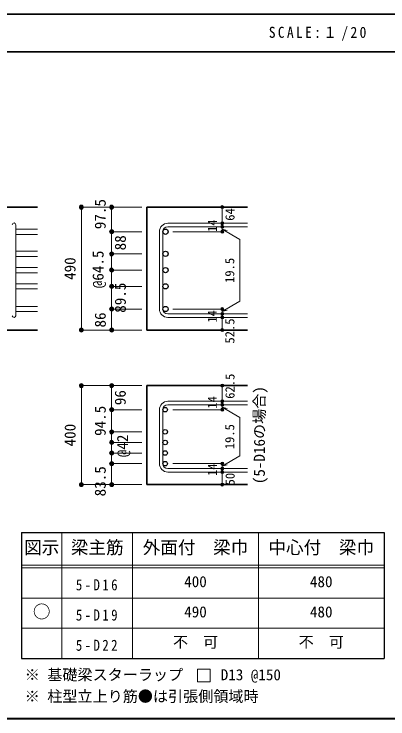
# Model space of a CAD drawing. Units: millimetres at full size, sheet at 1:20; some dimension numbers follow another scale. Extents: x -3982 to 3969, y -2797 to 2801.
# Drawn here: x 935 to 2422, y -2797 to 2 of the extents above; entities that cross this region are included whole.
import ezdxf
from ezdxf.enums import TextEntityAlignment as Align

# ---------------------------------------------------------------- set-up
doc = ezdxf.new("R2010")
doc.units = ezdxf.units.MM
doc.header["$LTSCALE"] = 20
doc.header["$PDMODE"] = 32
doc.header["$PDSIZE"] = 12
for name, color, linetype, lineweight in [('6-1_躯体線', 2, 'Continuous', 35), ('6-5_梁主筋', 7, 'Continuous', 18), ('6-6_S.T.P.', 7, 'Continuous', 18), ('6-7_文字', 7, 'Continuous', 18), ('6-D_寸法', 4, 'Continuous', 9), ('6-E_枠', 7, 'Continuous', 18), ('F-0_枠', 6, 'Continuous', 40)]:
    doc.layers.add(name, color=color, linetype=linetype, lineweight=lineweight)
doc.styles.add('ＭＳ ゴシック', font='')
doc.styles.get('ＭＳ ゴシック').set_extended_font_data('MS Gothic')

msp = doc.modelspace()

# ---------------------------------------------------------------- linework, layer by layer
at = {"layer": '6-1_躯体線'}
for p, q in [((1028.29, -764.67), (128.29, -764.67)), ((1462.96, -764.67), (1862.96, -764.67)), ((1462.96, -764.67), (1462.96, -1252.6)), ((1028.29, -1252.6), (628.29, -1252.6)), ((1462.96, -1252.6), (1862.96, -1252.6)), ((1462.96, -1473.05), (1862.96, -1473.05)), ((1462.96, -1866.55), (1462.96, -1473.05)), ((1462.96, -1866.55), (1862.96, -1866.55))]:
    msp.add_line(p, q, dxfattribs=at)
at = {"layer": '6-5_梁主筋'}
for p, q in [((1028.29, -851.67), (942.29, -851.67)), ((1028.29, -872.67), (942.29, -872.67)), ((1028.29, -939.67), (942.29, -939.67)), ((1028.29, -960.67), (942.29, -960.67)), ((1028.29, -1004.17), (942.29, -1004.17)), ((1028.29, -1025.17), (942.29, -1025.17)), ((1028.29, -1068.67), (942.29, -1068.67)), ((1028.29, -1089.67), (942.29, -1089.67)), ((1028.29, -1158.6), (942.29, -1158.6)), ((1028.29, -1179.6), (942.29, -1179.6))]:
    msp.add_line(p, q, dxfattribs=at)
at = {"layer": '6-5_梁主筋', "color": 3, "lineweight": 25}
for centre, radius in [((1537.46, -862.17), 10.5), ((1537.46, -950.17), 10.5), ((1537.46, -1014.67), 10.5), ((1537.46, -1079.17), 10.5), ((1537.46, -1169.1), 10.5), ((1535.96, -1569.05), 9), ((1535.96, -1657.05), 9), ((1535.96, -1699.05), 9), ((1535.96, -1741.05), 9), ((1535.96, -1783.05), 9)]:
    msp.add_circle(centre, radius, dxfattribs=at)
at = {"layer": '6-6_S.T.P.'}
for p, q in [((942.29, -1195.6), (942.29, -834.25)), ((1546.46, -828.67), (1862.96, -828.67)), ((1512.96, -862.17), (1512.96, -1169.1)), ((1526.96, -862.17), (1526.96, -1169.1)), ((1546.46, -842.67), (1862.96, -842.67)), ((1546.46, -1188.6), (1862.96, -1188.6)), ((1546.46, -1202.6), (1862.96, -1202.6)), ((1546.46, -1535.55), (1862.96, -1535.55)), ((1546.46, -1549.55), (1862.96, -1549.55)), ((1512.96, -1783.05), (1512.96, -1569.05)), ((1526.96, -1783.05), (1526.96, -1569.05)), ((1546.46, -1802.55), (1862.96, -1802.55)), ((1546.46, -1816.55), (1862.96, -1816.55))]:
    msp.add_line(p, q, dxfattribs=at)
for centre, radius, start, end in [((935.29, -834.25), 7, 0, 180), ((1546.46, -862.17), 33.5, 90, 180), ((1546.46, -862.17), 19.5, 90, 180), ((1546.46, -1169.1), 33.5, 180, 270), ((1546.46, -1169.1), 19.5, 180, 270), ((935.29, -1195.6), 7, 180, 0), ((1546.46, -1569.05), 33.5, 90, 180), ((1546.46, -1569.05), 19.5, 90, 180), ((1546.46, -1783.05), 33.5, 180, 270), ((1546.46, -1783.05), 19.5, 180, 270)]:
    msp.add_arc(centre, radius, start, end, dxfattribs=at)
at = {"layer": '6-7_文字'}
msp.add_lwpolyline([(1664.48, -2649.56), (1714.48, -2649.56), (1714.48, -2599.56), (1664.48, -2599.56)], close=True, dxfattribs=at)
at = {"layer": '6-D_寸法'}
for p, q in [((1202.96, -764.67), (1202.96, -1252.6)), ((1762.96, -828.67), (1762.96, -764.67)), ((1762.96, -842.67), (1762.96, -828.67)), ((1322.96, -862.17), (1322.96, -950.17)), ((1762.96, -862.17), (1566.87, -862.17)), ((1762.96, -852.42), (1833.02, -892.87)), ((1762.96, -852.42), (1782.28, -857.6)), ((1833.02, -892.3), (1833.02, -1138.4)), ((1322.96, -950.17), (1322.96, -1014.67)), ((1322.96, -950.17), (1442.96, -950.17)), ((1322.96, -1014.67), (1322.96, -1081.17)), ((1322.96, -1014.67), (1442.96, -1014.67)), ((1322.96, -1079.17), (1442.96, -1079.17)), ((1322.96, -1079.17), (1322.96, -1169.1)), ((1762.96, -1178.85), (1833.02, -1138.4)), ((1322.96, -1252.6), (1322.96, -1169.1)), ((1322.96, -1169.1), (1442.96, -1169.1)), ((1762.96, -1169.1), (1566.87, -1169.1)), ((1762.96, -1188.6), (1762.96, -1169.1)), ((1762.96, -1178.85), (1782.28, -1173.67)), ((1762.96, -1202.6), (1762.96, -1188.6)), ((1762.96, -1252.6), (1762.96, -1202.6)), ((1202.96, -1252.6), (1322.96, -1252.6)), ((1202.96, -1252.6), (1312.82, -1252.6)), ((1322.96, -1252.6), (1442.96, -1252.6)), ((1202.96, -1473.05), (1322.96, -1473.05)), ((1202.96, -1473.05), (1312.82, -1473.05)), ((1202.96, -1866.55), (1202.96, -1473.05)), ((1322.96, -1473.05), (1442.96, -1473.05)), ((1322.96, -1473.05), (1322.96, -1569.05)), ((1762.96, -1473.05), (1762.96, -1535.55)), ((1762.96, -1535.55), (1762.96, -1549.55)), ((1762.96, -1549.55), (1762.96, -1569.05)), ((1762.96, -1559.3), (1782.28, -1564.48)), ((1762.96, -1559.3), (1833.02, -1599.75)), ((1322.96, -1569.05), (1442.96, -1569.05)), ((1322.96, -1569.05), (1322.96, -1657.05)), ((1762.96, -1569.05), (1566.87, -1569.05)), ((1833.02, -1752.93), (1833.02, -1599.75)), ((1322.96, -1783.05), (1322.96, -1655.05)), ((1322.96, -1657.05), (1442.96, -1657.05)), ((1322.96, -1699.05), (1442.96, -1699.05)), ((1322.96, -1741.05), (1442.96, -1741.05)), ((1762.96, -1792.8), (1833.02, -1752.35)), ((1762.96, -1783.05), (1566.87, -1783.05)), ((1762.96, -1792.8), (1782.28, -1787.63)), ((1762.96, -1802.55), (1762.96, -1816.55)), ((1762.96, -1816.55), (1762.96, -1866.55))]:
    msp.add_line(p, q, dxfattribs=at)
for points in [[(1202.96, -764.67), (1322.96, -764.67), (1442.96, -764.67)], [(1322.96, -764.67), (1322.96, -862.17), (1442.96, -862.17)], [(1762.96, -862.17), (1762.96, -842.67), (1762.96, -862.17)], [(1322.96, -1866.55), (1322.96, -1783.05), (1442.96, -1783.05)], [(1762.96, -1783.05), (1762.96, -1802.55), (1762.96, -1783.05)], [(1202.96, -1866.55), (1322.96, -1866.55), (1442.96, -1866.55)]]:
    msp.add_lwpolyline(points, dxfattribs=at)
for centre, radius in [((1202.96, -764.67), 8), ((1202.96, -764.67), 7.2), ((1202.96, -764.67), 6.4), ((1202.96, -764.67), 5.6), ((1202.96, -764.67), 4.8), ((1202.96, -764.67), 4), ((1202.96, -764.67), 3.2), ((1202.96, -764.67), 2.4), ((1202.96, -764.67), 1.6), ((1202.96, -764.67), 0.8), ((1322.96, -764.67), 8), ((1322.96, -764.67), 7.2), ((1322.96, -764.67), 6.4), ((1322.96, -764.67), 5.6), ((1322.96, -764.67), 4.8), ((1322.96, -764.67), 4), ((1322.96, -764.67), 3.2), ((1322.96, -764.67), 2.4), ((1322.96, -764.67), 1.6), ((1322.96, -764.67), 0.8), ((1762.96, -764.67), 4), ((1762.96, -764.67), 3.6), ((1762.96, -764.67), 3.2), ((1762.96, -764.67), 2.8), ((1762.96, -764.67), 2.4), ((1762.96, -764.67), 2), ((1762.96, -764.67), 1.6), ((1762.96, -764.67), 1.2), ((1762.96, -764.67), 0.8), ((1762.96, -764.67), 0.4), ((1762.96, -828.67), 4), ((1762.96, -842.67), 4), ((1762.96, -828.67), 3.6), ((1762.96, -842.67), 3.6), ((1762.96, -828.67), 3.2), ((1762.96, -842.67), 3.2), ((1762.96, -828.67), 2.8), ((1762.96, -828.67), 2.4), ((1762.96, -828.67), 2), ((1762.96, -828.67), 1.6), ((1762.96, -828.67), 1.2), ((1762.96, -828.67), 0.8), ((1762.96, -828.67), 0.4), ((1322.96, -862.17), 8), ((1322.96, -862.17), 7.2), ((1322.96, -862.17), 6.4), ((1322.96, -862.17), 5.6), ((1322.96, -862.17), 4.8), ((1322.96, -862.17), 4), ((1322.96, -862.17), 3.2), ((1322.96, -862.17), 2.4), ((1322.96, -862.17), 1.6), ((1322.96, -862.17), 0.8), ((1762.96, -862.17), 4), ((1762.96, -862.17), 3.6), ((1762.96, -862.17), 3.2), ((1762.96, -842.67), 2.8), ((1762.96, -862.17), 2.8), ((1762.96, -842.67), 2.4), ((1762.96, -862.17), 2.4), ((1762.96, -842.67), 2), ((1762.96, -862.17), 2), ((1762.96, -842.67), 1.6), ((1762.96, -862.17), 1.6), ((1762.96, -842.67), 1.2), ((1762.96, -862.17), 1.2), ((1762.96, -842.67), 0.8), ((1762.96, -862.17), 0.8), ((1762.96, -842.67), 0.4), ((1762.96, -862.17), 0.4), ((1322.96, -950.17), 8), ((1322.96, -950.17), 7.2), ((1322.96, -950.17), 6.4), ((1322.96, -950.17), 5.6), ((1322.96, -950.17), 4.8), ((1322.96, -950.17), 4), ((1322.96, -950.17), 3.2), ((1322.96, -950.17), 2.4), ((1322.96, -950.17), 1.6), ((1322.96, -950.17), 0.8), ((1322.96, -1014.67), 8), ((1322.96, -1014.67), 7.2), ((1322.96, -1014.67), 6.4), ((1322.96, -1014.67), 5.6), ((1322.96, -1014.67), 4.8), ((1322.96, -1014.67), 4), ((1322.96, -1014.67), 3.2), ((1322.96, -1014.67), 2.4), ((1322.96, -1014.67), 1.6), ((1322.96, -1014.67), 0.8), ((1322.96, -1079.17), 8), ((1322.96, -1079.17), 7.2), ((1322.96, -1079.17), 6.4), ((1322.96, -1079.17), 5.6), ((1322.96, -1079.17), 4.8), ((1322.96, -1079.17), 4), ((1322.96, -1079.17), 3.2), ((1322.96, -1079.17), 2.4), ((1322.96, -1079.17), 1.6), ((1322.96, -1079.17), 0.8), ((1322.96, -1169.1), 8), ((1322.96, -1169.1), 7.2), ((1322.96, -1169.1), 6.4), ((1322.96, -1169.1), 5.6), ((1322.96, -1169.1), 4.8), ((1322.96, -1169.1), 4), ((1322.96, -1169.1), 3.2), ((1322.96, -1169.1), 2.4), ((1322.96, -1169.1), 1.6), ((1322.96, -1169.1), 0.8), ((1762.96, -1169.1), 4), ((1762.96, -1169.1), 3.6), ((1762.96, -1169.1), 3.2), ((1762.96, -1169.1), 2.8), ((1762.96, -1169.1), 2.4), ((1762.96, -1169.1), 2), ((1762.96, -1169.1), 1.6), ((1762.96, -1169.1), 1.2), ((1762.96, -1169.1), 0.8), ((1762.96, -1169.1), 0.4), ((1762.96, -1188.6), 4), ((1762.96, -1202.6), 4), ((1762.96, -1188.6), 3.6), ((1762.96, -1202.6), 3.6), ((1762.96, -1188.6), 3.2), ((1762.96, -1202.6), 3.2), ((1762.96, -1188.6), 2.8), ((1762.96, -1202.6), 2.8), ((1762.96, -1188.6), 2.4), ((1762.96, -1202.6), 2.4), ((1762.96, -1188.6), 2), ((1762.96, -1202.6), 2), ((1762.96, -1188.6), 1.6), ((1762.96, -1202.6), 1.6), ((1762.96, -1188.6), 1.2), ((1762.96, -1202.6), 1.2), ((1762.96, -1188.6), 0.8), ((1762.96, -1202.6), 0.8), ((1762.96, -1188.6), 0.4), ((1762.96, -1202.6), 0.4), ((1202.96, -1252.6), 8), ((1202.96, -1252.6), 7.2), ((1202.96, -1252.6), 6.4), ((1202.96, -1252.6), 5.6), ((1202.96, -1252.6), 4.8), ((1202.96, -1252.6), 4), ((1202.96, -1252.6), 3.2), ((1202.96, -1252.6), 2.4), ((1202.96, -1252.6), 1.6), ((1202.96, -1252.6), 0.8), ((1322.96, -1252.6), 8), ((1322.96, -1252.6), 7.2), ((1322.96, -1252.6), 6.4), ((1322.96, -1252.6), 5.6), ((1322.96, -1252.6), 4.8), ((1322.96, -1252.6), 4), ((1322.96, -1252.6), 3.2), ((1322.96, -1252.6), 2.4), ((1322.96, -1252.6), 1.6), ((1322.96, -1252.6), 0.8), ((1762.96, -1252.6), 4), ((1762.96, -1252.6), 3.6), ((1762.96, -1252.6), 3.2), ((1762.96, -1252.6), 2.8), ((1762.96, -1252.6), 2.4), ((1762.96, -1252.6), 2), ((1762.96, -1252.6), 1.6), ((1762.96, -1252.6), 1.2), ((1762.96, -1252.6), 0.8), ((1762.96, -1252.6), 0.4), ((1202.96, -1473.05), 8), ((1202.96, -1473.05), 7.2), ((1202.96, -1473.05), 6.4), ((1202.96, -1473.05), 5.6), ((1202.96, -1473.05), 4.8), ((1202.96, -1473.05), 4), ((1202.96, -1473.05), 3.2), ((1202.96, -1473.05), 2.4), ((1202.96, -1473.05), 1.6), ((1202.96, -1473.05), 0.8), ((1322.96, -1473.05), 8), ((1322.96, -1473.05), 7.2), ((1322.96, -1473.05), 6.4), ((1322.96, -1473.05), 5.6), ((1322.96, -1473.05), 4.8), ((1322.96, -1473.05), 4), ((1322.96, -1473.05), 3.2), ((1322.96, -1473.05), 2.4), ((1322.96, -1473.05), 1.6), ((1322.96, -1473.05), 0.8), ((1762.96, -1473.05), 4), ((1762.96, -1473.05), 3.6), ((1762.96, -1473.05), 3.2), ((1762.96, -1473.05), 2.8), ((1762.96, -1473.05), 2.4), ((1762.96, -1473.05), 2), ((1762.96, -1473.05), 1.6), ((1762.96, -1473.05), 1.2), ((1762.96, -1473.05), 0.8), ((1762.96, -1473.05), 0.4), ((1762.96, -1535.55), 4), ((1762.96, -1535.55), 3.6), ((1762.96, -1535.55), 3.2), ((1762.96, -1535.55), 2.8), ((1762.96, -1535.55), 2.4), ((1762.96, -1535.55), 2), ((1762.96, -1535.55), 1.6), ((1762.96, -1535.55), 1.2), ((1762.96, -1535.55), 0.8), ((1762.96, -1535.55), 0.4), ((1322.96, -1569.05), 8), ((1322.96, -1569.05), 7.2), ((1322.96, -1569.05), 6.4), ((1322.96, -1569.05), 5.6), ((1322.96, -1569.05), 4.8), ((1322.96, -1569.05), 4), ((1322.96, -1569.05), 3.2), ((1322.96, -1569.05), 2.4), ((1762.96, -1549.55), 4), ((1762.96, -1569.05), 4), ((1762.96, -1549.55), 3.6), ((1762.96, -1569.05), 3.6), ((1762.96, -1549.55), 3.2), ((1762.96, -1569.05), 3.2), ((1762.96, -1549.55), 2.8), ((1762.96, -1569.05), 2.8), ((1762.96, -1549.55), 2.4), ((1762.96, -1569.05), 2.4), ((1762.96, -1549.55), 2), ((1762.96, -1569.05), 2), ((1762.96, -1549.55), 1.6), ((1762.96, -1549.55), 1.2), ((1762.96, -1549.55), 0.8), ((1762.96, -1549.55), 0.4), ((1322.96, -1569.05), 1.6), ((1322.96, -1569.05), 0.8), ((1762.96, -1569.05), 1.6), ((1762.96, -1569.05), 1.2), ((1762.96, -1569.05), 0.8), ((1762.96, -1569.05), 0.4), ((1322.96, -1657.05), 8), ((1322.96, -1657.05), 7.2), ((1322.96, -1657.05), 6.4), ((1322.96, -1657.05), 5.6), ((1322.96, -1657.05), 4.8), ((1322.96, -1657.05), 4), ((1322.96, -1657.05), 3.2), ((1322.96, -1657.05), 2.4), ((1322.96, -1657.05), 1.6), ((1322.96, -1657.05), 0.8), ((1322.96, -1699.05), 8), ((1322.96, -1699.05), 7.2), ((1322.96, -1699.05), 6.4), ((1322.96, -1699.05), 5.6), ((1322.96, -1699.05), 4.8), ((1322.96, -1699.05), 4), ((1322.96, -1699.05), 3.2), ((1322.96, -1699.05), 2.4), ((1322.96, -1699.05), 1.6), ((1322.96, -1699.05), 0.8), ((1322.96, -1741.05), 8), ((1322.96, -1741.05), 7.2), ((1322.96, -1741.05), 6.4), ((1322.96, -1741.05), 5.6), ((1322.96, -1741.05), 4.8), ((1322.96, -1741.05), 4), ((1322.96, -1741.05), 3.2), ((1322.96, -1741.05), 2.4), ((1322.96, -1741.05), 1.6), ((1322.96, -1741.05), 0.8), ((1322.96, -1783.05), 8), ((1322.96, -1783.05), 7.2), ((1322.96, -1783.05), 6.4), ((1322.96, -1783.05), 5.6), ((1322.96, -1783.05), 4.8), ((1322.96, -1783.05), 4), ((1322.96, -1783.05), 3.2), ((1322.96, -1783.05), 2.4), ((1322.96, -1783.05), 1.6), ((1322.96, -1783.05), 0.8), ((1762.96, -1783.05), 4), ((1762.96, -1783.05), 3.6), ((1762.96, -1783.05), 3.2), ((1762.96, -1783.05), 2.8), ((1762.96, -1783.05), 2.4), ((1762.96, -1783.05), 2), ((1762.96, -1783.05), 1.6), ((1762.96, -1783.05), 1.2), ((1762.96, -1783.05), 0.8), ((1762.96, -1783.05), 0.4), ((1762.96, -1802.55), 4), ((1762.96, -1816.55), 4), ((1762.96, -1802.55), 3.6), ((1762.96, -1816.55), 3.6), ((1762.96, -1802.55), 3.2), ((1762.96, -1816.55), 3.2), ((1762.96, -1802.55), 2.8), ((1762.96, -1816.55), 2.8), ((1762.96, -1802.55), 2.4), ((1762.96, -1816.55), 2.4), ((1762.96, -1802.55), 2), ((1762.96, -1816.55), 2), ((1762.96, -1802.55), 1.6), ((1762.96, -1816.55), 1.6), ((1762.96, -1802.55), 1.2), ((1762.96, -1816.55), 1.2), ((1762.96, -1802.55), 0.8), ((1762.96, -1816.55), 0.8), ((1762.96, -1802.55), 0.4), ((1762.96, -1816.55), 0.4), ((1202.96, -1866.55), 8), ((1202.96, -1866.55), 7.2), ((1202.96, -1866.55), 6.4), ((1202.96, -1866.55), 5.6), ((1202.96, -1866.55), 4.8), ((1202.96, -1866.55), 4), ((1202.96, -1866.55), 3.2), ((1202.96, -1866.55), 2.4), ((1202.96, -1866.55), 1.6), ((1202.96, -1866.55), 0.8), ((1322.96, -1866.55), 8), ((1322.96, -1866.55), 7.2), ((1322.96, -1866.55), 6.4), ((1322.96, -1866.55), 5.6), ((1322.96, -1866.55), 4.8), ((1322.96, -1866.55), 4), ((1322.96, -1866.55), 3.2), ((1322.96, -1866.55), 2.4), ((1322.96, -1866.55), 1.6), ((1322.96, -1866.55), 0.8), ((1762.96, -1866.55), 4), ((1762.96, -1866.55), 3.6), ((1762.96, -1866.55), 3.2), ((1762.96, -1866.55), 2.8), ((1762.96, -1866.55), 2.4), ((1762.96, -1866.55), 2), ((1762.96, -1866.55), 1.6), ((1762.96, -1866.55), 1.2), ((1762.96, -1866.55), 0.8), ((1762.96, -1866.55), 0.4)]:
    msp.add_circle(centre, radius, dxfattribs=at)
at = {"layer": '6-D_寸法', "color": 7}
for p in [(1202.96, -764.67), (1322.96, -764.67), (1762.96, -764.67), (1762.96, -828.67), (1762.96, -842.67), (1322.96, -862.17), (1762.96, -862.17), (1322.96, -950.17), (1322.96, -1014.67), (1322.96, -1079.17), (1322.96, -1169.1), (1762.96, -1169.1), (1762.96, -1188.6), (1762.96, -1202.6), (1202.96, -1252.6), (1322.96, -1252.6), (1762.96, -1252.6), (1202.96, -1473.05), (1322.96, -1473.05), (1762.96, -1473.05), (1762.96, -1535.55), (1322.96, -1569.05), (1762.96, -1549.55), (1762.96, -1569.05), (1322.96, -1657.05), (1322.96, -1699.05), (1322.96, -1741.05), (1322.96, -1783.05), (1762.96, -1783.05), (1762.96, -1802.55), (1762.96, -1816.55), (1202.96, -1866.55), (1322.96, -1866.55), (1762.96, -1866.55)]:
    msp.add_point(p, dxfattribs=at)
at = {"layer": '6-E_枠', "color": 3, "lineweight": 25}
for p, q in [((965.14, -2056.95), (965.14, -2556.95)), ((965.14, -2056.95), (2406.83, -2056.95)), ((2406.83, -2056.95), (2406.83, -2556.95)), ((965.14, -2556.95), (2406.83, -2556.95))]:
    msp.add_line(p, q, dxfattribs=at)
at = {"layer": '6-E_枠'}
for p, q in [((1125.14, -2056.95), (1125.14, -2556.95)), ((1406.83, -2056.95), (1406.83, -2556.95)), ((1906.83, -2056.95), (1906.83, -2556.95)), ((965.14, -2186.95), (2406.83, -2186.95)), ((965.14, -2196.95), (2406.83, -2196.95)), ((965.14, -2316.95), (2406.83, -2316.95)), ((965.14, -2436.95), (2406.83, -2436.95))]:
    msp.add_line(p, q, dxfattribs=at)
at = {"layer": 'F-0_枠', "color": 2, "lineweight": 35}
for p, q in [((2482.4, 1.97), (-3981.92, 1.97)), ((-3981.92, -148.03), (2482.4, -148.03))]:
    msp.add_line(p, q, dxfattribs=at)
at = {"layer": 'F-0_枠'}
msp.add_line((3969.4, -2796.83), (-3981.92, -2796.83), dxfattribs=at)

# ---------------------------------------------------------------- texts
at = {"layer": '6-7_文字', "style": 'ＭＳ ゴシック'}
msp.add_text('(5-D16の場合)', height=43.99, rotation=90, dxfattribs=at).set_placement((1945.75, -1864.8), align=Align.BOTTOM_LEFT)
at = {"layer": '6-7_文字', "color": 2, "style": 'ＭＳ ゴシック'}
for s, p in [('図示', (975.14, -2156.95)), ('梁主筋', (1160.98, -2156.95)), ('外面付\u3000梁巾', (1446.83, -2156.95)), ('中心付\u3000梁巾', (1946.83, -2156.95)), ('○', (1010.14, -2411.95))]:
    msp.add_text(s, height=51.32, dxfattribs=at).set_placement(p, align=Align.BOTTOM_LEFT)
at = {"layer": '6-7_文字', "style": 'ＭＳ ゴシック'}
for s, p in [('400', (1611.83, -2286.95)), ('480', (2111.83, -2286.95)), ('490', (1611.83, -2406.95)), ('480', (2111.83, -2406.95)), ('不\u3000可', (1566.83, -2526.95)), ('不\u3000可', (2066.83, -2526.95)), ('※ 基礎梁スターラップ     D13 @150', (977.51, -2656.67)), ('※ 柱型立上り筋●は引張側領域時', (977.51, -2742.34))]:
    msp.add_text(s, height=43.99, dxfattribs=at).set_placement(p, align=Align.BOTTOM_LEFT)
at = {"layer": '6-7_文字', "color": 2, "insert": (1948.17, -103.03), "char_height": 43.99, "attachment_point": 7, "style": 'ＭＳ ゴシック'}
msp.add_mtext('\\T1.34;\\W0.9;SCALE:１/20', dxfattribs=at)
at = {"layer": '6-7_文字', "char_height": 43.99, "attachment_point": 7, "style": 'ＭＳ ゴシック'}
for s, insert in [('\\T1.38;\\W0.85;5-D16', (1180.98, -2286.95)), ('\\T1.38;\\W0.85;5-D19', (1180.98, -2406.95)), ('\\T1.38;\\W0.85;5-D22', (1180.98, -2526.95))]:
    msp.add_mtext(s, dxfattribs=dict(at, insert=insert))
at = {"layer": '6-D_寸法', "style": 'ＭＳ ゴシック'}
for s, height, p in [('97.5', 43.99, (1312.96, -852.17)), ('64', 36.66, (1822.96, -818.67)), ('14', 36.66, (1752.96, -863.14)), ('88', 43.99, (1392.96, -936.17)), ('@64.5', 43.99, (1304.28, -1086.67)), ('490', 43.99, (1192.96, -1053.67)), ('19.5', 36.66, (1821.94, -1065.67)), ('89.5', 43.99, (1392.96, -1184.17)), ('14', 36.66, (1752.56, -1223.28)), ('86', 43.99, (1313.07, -1242.59)), ('52.5', 36.66, (1822.55, -1306.36)), ('62.5', 36.66, (1822.96, -1525.55)), ('96', 43.99, (1392.65, -1551.05)), ('14', 36.66, (1752.56, -1564.86)), ('94.5', 43.99, (1312.96, -1673.05)), ('400', 43.99, (1192.96, -1714.8)), ('19.5', 36.66, (1821.94, -1726.05)), ('@42', 43.99, (1401.63, -1757.55)), ('14', 36.66, (1752.96, -1832.09)), ('83.5', 43.99, (1312.96, -1913.05)), ('50', 36.66, (1823.36, -1869.65))]:
    msp.add_text(s, height=height, rotation=90, dxfattribs=at).set_placement(p, align=Align.BOTTOM_LEFT)

doc.saveas('drawing.dxf')
